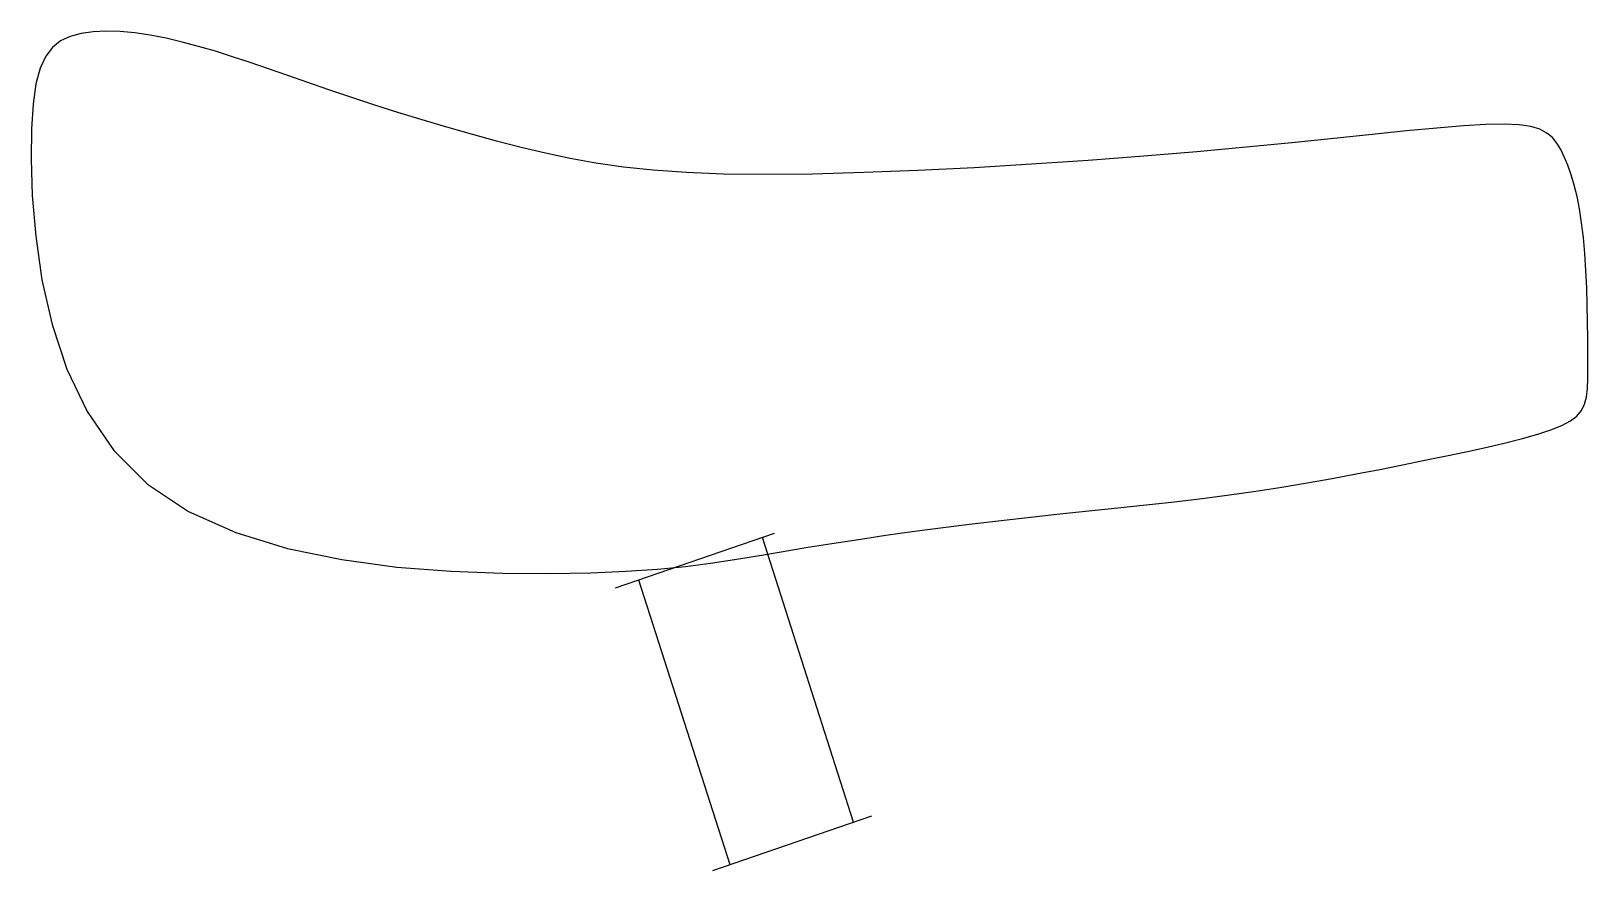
# Model space of a CAD drawing. Extents: x 18.4 to 28.8, y 39.8 to 45.4.
import ezdxf

# ---------------------------------------------------------------- set-up
doc = ezdxf.new("R2010")
doc.units = 0
doc.header["$LTSCALE"] = 0.5
doc.header["$MEASUREMENT"] = 0
doc.layers.add('BLU', color=5, linetype='CONTINUOUS')
doc.layers.add('RED', color=1, linetype='CONTINUOUS')

msp = doc.modelspace()

# ---------------------------------------------------------------- linework, layer by layer
at = {"layer": 'BLU'}
msp.add_lwpolyline([(24.879, 42.144), (25.075, 42.166), (25.271, 42.187), (25.465, 42.207), (25.658, 42.227), (25.849, 42.247), (26.038, 42.268), (26.223, 42.29), (26.405, 42.314), (26.583, 42.339), (26.757, 42.366), (26.926, 42.395), (27.092, 42.424), (27.253, 42.455), (27.411, 42.485), (27.564, 42.516), (27.713, 42.546), (27.858, 42.576), (27.998, 42.605), (28.13, 42.634), (28.253, 42.662), (28.366, 42.691), (28.468, 42.72), (28.556, 42.749), (28.629, 42.779), (28.687, 42.809), (28.73, 42.842), (28.761, 42.879), (28.782, 42.921), (28.794, 42.969), (28.801, 43.026), (28.803, 43.093), (28.804, 43.171), (28.804, 43.262), (28.803, 43.363), (28.802, 43.471), (28.8, 43.585), (28.797, 43.701), (28.791, 43.816), (28.784, 43.929), (28.775, 44.036), (28.762, 44.136), (28.748, 44.228), (28.731, 44.312), (28.712, 44.388), (28.691, 44.457), (28.669, 44.52), (28.646, 44.576), (28.622, 44.625), (28.597, 44.669), (28.567, 44.706), (28.53, 44.736), (28.483, 44.761), (28.422, 44.779), (28.343, 44.79), (28.244, 44.795), (28.12, 44.792), (27.971, 44.784), (27.794, 44.769), (27.59, 44.75), (27.361, 44.726), (27.105, 44.7), (26.824, 44.671), (26.518, 44.641), (26.187, 44.611), (25.832, 44.581), (25.461, 44.553), (25.08, 44.527), (24.698, 44.504), (24.321, 44.485), (23.958, 44.471), (23.615, 44.461), (23.301, 44.458), (23.021, 44.461), (22.773, 44.471), (22.55, 44.487), (22.35, 44.508), (22.166, 44.534), (21.994, 44.565), (21.829, 44.601), (21.666, 44.64), (21.501, 44.682), (21.335, 44.728), (21.168, 44.775), (21.003, 44.824), (20.84, 44.874), (20.681, 44.925), (20.527, 44.975), (20.379, 45.025), (20.238, 45.073), (20.104, 45.12), (19.976, 45.165), (19.853, 45.207), (19.734, 45.246), (19.62, 45.283), (19.508, 45.316), (19.398, 45.345), (19.29, 45.37), (19.184, 45.391), (19.081, 45.406), (18.983, 45.415), (18.889, 45.418), (18.802, 45.413), (18.722, 45.402), (18.649, 45.381), (18.585, 45.352), (18.531, 45.309), (18.485, 45.25), (18.447, 45.17), (18.419, 45.064), (18.4, 44.93), (18.389, 44.764), (18.387, 44.56), (18.395, 44.318), (18.418, 44.045), (18.46, 43.754), (18.528, 43.454), (18.627, 43.156), (18.763, 42.872), (18.94, 42.612), (19.165, 42.386), (19.441, 42.204), (19.757, 42.062), (20.103, 41.956), (20.466, 41.881), (20.835, 41.831), (21.198, 41.803), (21.542, 41.79), (21.855, 41.788), (22.13, 41.793), (22.369, 41.803), (22.578, 41.817), (22.765, 41.836), (22.934, 41.858), (23.093, 41.882), (23.248, 41.907), (23.406, 41.934), (23.571, 41.962), (23.744, 41.989), (23.923, 42.017), (24.107, 42.044), (24.297, 42.071), (24.489, 42.096), (24.684, 42.121)], close=True, dxfattribs=at)
at = {"layer": 'RED'}
for p, q in [((23.359, 42.056), (22.295, 41.69)), ((23.891, 40.124), (23.281, 42.029)), ((23.064, 39.839), (22.454, 41.744)), ((24.01, 40.165), (22.946, 39.799))]:
    msp.add_line(p, q, dxfattribs=at)

doc.saveas('drawing.dxf')
